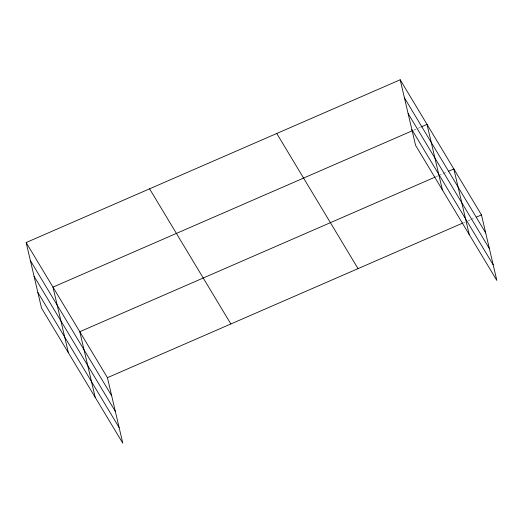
<?xml version="1.0" encoding="UTF-8"?>
<svg xmlns="http://www.w3.org/2000/svg" width="523" height="523" viewBox="0 0 523 523"><rect width="100%" height="100%" fill="white"/><g stroke="black" fill="none" stroke-linecap="round" stroke-linejoin="round"><path stroke-width="0.39" stroke-dasharray="2.62 1.96" d="M413.634 130.188L420.329 127.279M435.992 176.728L438.222 175.754M438.967 175.434L447.145 171.871M463.626 222.674L465.117 222.027M468.092 220.732L470.321 219.765M471.066 219.438L474.779 217.823"/><path stroke-width="0.78" d="M26.15 242.535L107.431 377.678L122.807 443.229L41.526 308.093L26.15 242.535L400.193 79.771L481.474 214.907L496.85 280.465L415.569 145.322L400.193 79.771M412.144 130.835L52.973 287.134L68.35 352.685M421.067 126.952L427.016 124.363L442.393 189.921M435.247 177.049L79.797 331.726L95.166 397.284M448.636 171.224L453.84 168.962L469.216 234.513M107.431 377.678L462.888 223.001M476.27 217.176L481.474 214.907M404.436 97.834L485.71 232.977M408.11 113.504L489.384 248.647M411.895 129.652L493.176 264.795M276.759 133.483L358.039 268.619M149.585 188.823L230.865 323.966M30.386 260.604L111.667 395.741M34.06 276.275L115.341 411.411M37.852 292.422L119.126 427.559"/></g></svg>
